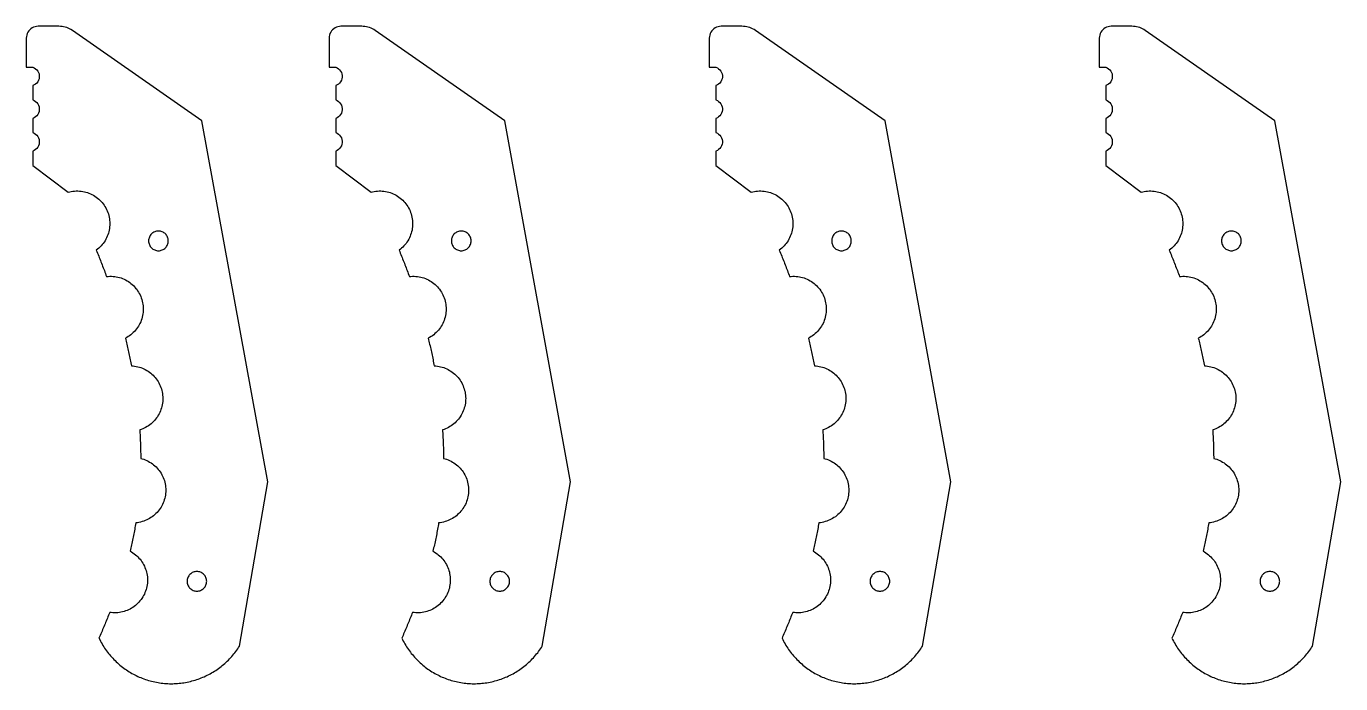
# Model space of a CAD drawing. Extents: x 1901 to 2381, y 474 to 621.
# Drawn here: x 2179.9 to 2380.8, y 498.8 to 599.2 of the extents above; entities that cross this region are included whole.
import ezdxf

# ---------------------------------------------------------------- set-up
doc = ezdxf.new("R2010")
doc.units = 0
doc.layers.get('0').update_dxf_attribs({"linetype": 'CONTINUOUS'})

msp = doc.modelspace()

# ---------------------------------------------------------------- linework, layer by layer
for points in [[(2192.44, 561.02), (2192.69, 561.03), (2192.94, 561.03), (2193.19, 561.01), (2193.44, 560.99), (2193.68, 560.95), (2193.93, 560.9), (2194.17, 560.84), (2194.41, 560.77), (2194.64, 560.68), (2194.87, 560.58), (2195.1, 560.47), (2195.32, 560.35), (2195.53, 560.22), (2195.73, 560.08), (2195.93, 559.93), (2196.12, 559.77), (2196.31, 559.6), (2196.48, 559.42), (2196.64, 559.23), (2196.8, 559.04), (2196.94, 558.83), (2197.08, 558.62), (2197.2, 558.41), (2197.32, 558.19), (2197.42, 557.96), (2197.51, 557.73), (2197.59, 557.49), (2197.65, 557.25), (2197.71, 557), (2197.75, 556.76), (2197.78, 556.51), (2197.8, 556.26), (2197.81, 556.01), (2197.8, 555.76), (2197.78, 555.51), (2197.75, 555.27), (2197.7, 555.02), (2197.65, 554.78), (2197.58, 554.54), (2197.5, 554.3), (2197.41, 554.07), (2197.3, 553.84), (2197.19, 553.62), (2197.06, 553.41), (2196.93, 553.2), (2196.78, 552.99), (2196.62, 552.8), (2196.46, 552.61), (2196.28, 552.44), (2196.1, 552.27), (2195.91, 552.11), (2195.71, 551.96), (2195.5, 551.82), (2195.29, 551.69), (2195.07, 551.57), (2195.12, 551.34), (2195.18, 551.1), (2195.24, 550.87), (2195.29, 550.64), (2195.35, 550.4), (2195.4, 550.17), (2195.45, 549.93), (2195.51, 549.7), (2195.56, 549.47), (2195.61, 549.23), (2195.66, 549), (2195.71, 548.76), (2195.76, 548.53), (2195.81, 548.29), (2195.85, 548.06), (2195.9, 547.82), (2195.95, 547.58), (2195.99, 547.35), (2196.24, 547.33), (2196.48, 547.31), (2196.73, 547.27), (2196.97, 547.21), (2197.21, 547.15), (2197.44, 547.08), (2197.67, 546.99), (2197.9, 546.89), (2198.12, 546.78), (2198.33, 546.66), (2198.54, 546.53), (2198.74, 546.39), (2198.94, 546.24), (2199.13, 546.09), (2199.31, 545.92), (2199.48, 545.74), (2199.64, 545.56), (2199.79, 545.36), (2199.93, 545.16), (2200.07, 544.96), (2200.19, 544.74), (2200.3, 544.52), (2200.4, 544.3), (2200.49, 544.07), (2200.57, 543.84), (2200.64, 543.6), (2200.7, 543.36), (2200.74, 543.12), (2200.77, 542.87), (2200.79, 542.63), (2200.8, 542.38), (2200.79, 542.14), (2200.78, 541.89), (2200.75, 541.65), (2200.71, 541.4), (2200.66, 541.16), (2200.59, 540.93), (2200.51, 540.69), (2200.43, 540.46), (2200.33, 540.24), (2200.22, 540.02), (2200.1, 539.8), (2199.97, 539.59), (2199.83, 539.39), (2199.68, 539.2), (2199.52, 539.01), (2199.35, 538.83), (2199.17, 538.66), (2198.99, 538.5), (2198.79, 538.35), (2198.59, 538.21), (2198.38, 538.07), (2198.17, 537.95), (2197.95, 537.84), (2197.73, 537.74), (2197.5, 537.65), (2197.26, 537.57), (2197.28, 537.33), (2197.29, 537.09), (2197.31, 536.85), (2197.32, 536.61), (2197.33, 536.36), (2197.34, 536.12), (2197.35, 535.88), (2197.36, 535.64), (2197.37, 535.4), (2197.38, 535.16), (2197.39, 534.91), (2197.39, 534.67), (2197.4, 534.43), (2197.4, 534.19), (2197.41, 533.95), (2197.41, 533.71), (2197.41, 533.46), (2197.41, 533.22), (2197.65, 533.16), (2197.89, 533.08), (2198.12, 533), (2198.34, 532.9), (2198.57, 532.79), (2198.78, 532.67), (2198.99, 532.54), (2199.2, 532.39), (2199.39, 532.24), (2199.58, 532.08), (2199.76, 531.91), (2199.93, 531.74), (2200.09, 531.55), (2200.25, 531.35), (2200.39, 531.15), (2200.52, 530.94), (2200.65, 530.73), (2200.76, 530.51), (2200.86, 530.28), (2200.95, 530.05), (2201.03, 529.82), (2201.09, 529.58), (2201.15, 529.34), (2201.19, 529.09), (2201.22, 528.85), (2201.24, 528.6), (2201.24, 528.35), (2201.24, 528.11), (2201.22, 527.86), (2201.19, 527.61), (2201.14, 527.37), (2201.09, 527.13), (2201.02, 526.89), (2200.94, 526.66), (2200.85, 526.42), (2200.75, 526.2), (2200.64, 525.98), (2200.52, 525.76), (2200.38, 525.56), (2200.24, 525.35), (2200.09, 525.16), (2199.92, 524.97), (2199.75, 524.8), (2199.57, 524.63), (2199.38, 524.47), (2199.18, 524.32), (2198.98, 524.18), (2198.77, 524.05), (2198.55, 523.93), (2198.33, 523.82), (2198.1, 523.72), (2197.87, 523.63), (2197.64, 523.56), (2197.4, 523.49), (2197.15, 523.44), (2196.91, 523.4), (2196.66, 523.38), (2196.63, 523.14), (2196.59, 522.89), (2196.54, 522.65), (2196.5, 522.41), (2196.46, 522.17), (2196.41, 521.93), (2196.37, 521.69), (2196.32, 521.45), (2196.27, 521.21), (2196.22, 520.97), (2196.17, 520.73), (2196.12, 520.49), (2196.07, 520.25), (2196.02, 520.01), (2195.96, 519.77), (2195.91, 519.54), (2195.85, 519.3), (2195.79, 519.06), (2196.01, 518.94), (2196.21, 518.81), (2196.42, 518.67), (2196.61, 518.52), (2196.8, 518.36), (2196.98, 518.19), (2197.15, 518.01), (2197.31, 517.82), (2197.46, 517.63), (2197.6, 517.43), (2197.73, 517.22), (2197.86, 517), (2197.97, 516.78), (2198.07, 516.56), (2198.16, 516.33), (2198.23, 516.1), (2198.3, 515.86), (2198.35, 515.62), (2198.4, 515.38), (2198.43, 515.13), (2198.44, 514.89), (2198.45, 514.64), (2198.44, 514.39), (2198.43, 514.15), (2198.4, 513.9), (2198.35, 513.66), (2198.3, 513.42), (2198.23, 513.18), (2198.15, 512.95), (2198.07, 512.72), (2197.97, 512.49), (2197.85, 512.27), (2197.73, 512.06), (2197.6, 511.85), (2197.46, 511.65), (2197.3, 511.46), (2197.14, 511.27), (2196.97, 511.09), (2196.79, 510.92), (2196.61, 510.76), (2196.41, 510.61), (2196.21, 510.47), (2196, 510.34), (2195.79, 510.22), (2195.57, 510.11), (2195.34, 510.01), (2195.11, 509.92), (2194.87, 509.85), (2194.64, 509.78), (2194.4, 509.73), (2194.15, 509.69), (2193.91, 509.66), (2193.66, 509.65), (2193.42, 509.64), (2193.17, 509.65), (2192.92, 509.67), (2192.68, 509.7), (2192.59, 509.48), (2192.5, 509.26), (2192.41, 509.04), (2192.32, 508.82), (2192.23, 508.6), (2192.14, 508.39), (2192.05, 508.17), (2191.96, 507.95), (2191.87, 507.73), (2191.78, 507.51), (2191.69, 507.29), (2191.59, 507.07), (2191.5, 506.86), (2191.41, 506.64), (2191.32, 506.42), (2191.22, 506.2), (2191.13, 505.99), (2191.04, 505.77), (2191.15, 505.55), (2191.26, 505.32), (2191.38, 505.11), (2191.51, 504.89), (2191.63, 504.67), (2191.77, 504.46), (2191.9, 504.25), (2192.04, 504.05), (2192.19, 503.85), (2192.34, 503.65), (2192.49, 503.45), (2192.65, 503.26), (2192.81, 503.07), (2192.98, 502.88), (2193.15, 502.7), (2193.32, 502.52), (2193.49, 502.34), (2193.67, 502.17), (2193.86, 502), (2194.04, 501.83), (2194.23, 501.67), (2194.43, 501.51), (2194.62, 501.36), (2194.82, 501.21), (2195.03, 501.06), (2195.23, 500.92), (2195.44, 500.78), (2195.65, 500.65), (2195.86, 500.52), (2196.08, 500.4), (2196.3, 500.28), (2196.52, 500.16), (2196.74, 500.05), (2196.97, 499.94), (2197.2, 499.84), (2197.43, 499.74), (2197.66, 499.65), (2197.89, 499.56), (2198.13, 499.48), (2198.36, 499.4), (2198.6, 499.33), (2198.84, 499.26), (2199.08, 499.2), (2199.33, 499.14), (2199.57, 499.08), (2199.81, 499.03), (2200.06, 498.99), (2200.31, 498.95), (2200.55, 498.92), (2200.8, 498.89), (2201.05, 498.86), (2201.3, 498.84), (2201.55, 498.83), (2201.8, 498.82), (2202.05, 498.82), (2202.3, 498.82), (2202.54, 498.83), (2202.79, 498.84), (2203.04, 498.85), (2203.29, 498.88), (2203.54, 498.9), (2203.79, 498.93), (2204.03, 498.97), (2204.28, 499.01), (2204.52, 499.06), (2204.77, 499.11), (2205.01, 499.17), (2205.25, 499.23), (2205.49, 499.3), (2205.73, 499.37), (2205.97, 499.44), (2206.21, 499.52), (2206.44, 499.61), (2206.67, 499.7), (2206.9, 499.79), (2207.13, 499.89), (2207.36, 500), (2207.58, 500.11), (2207.81, 500.22), (2208.03, 500.34), (2208.24, 500.46), (2208.46, 500.59), (2208.67, 500.72), (2208.88, 500.85), (2209.09, 500.99), (2209.29, 501.14), (2209.49, 501.29), (2209.69, 501.44), (2209.88, 501.59), (2210.08, 501.75), (2210.26, 501.92), (2210.45, 502.09), (2210.63, 502.26), (2210.81, 502.43), (2210.98, 502.61), (2211.15, 502.79), (2211.32, 502.98), (2211.48, 503.17), (2211.64, 503.36), (2211.8, 503.55), (2211.95, 503.75), (2212.1, 503.95), (2212.24, 504.16), (2212.38, 504.36), (2212.51, 504.57), (2216.83, 529.62), (2206.78, 584.76), (2186.97, 598.55), (2186.76, 598.69), (2186.55, 598.8), (2186.33, 598.91), (2186.1, 599), (2185.87, 599.07), (2185.63, 599.13), (2185.39, 599.17), (2185.15, 599.19), (2184.91, 599.2), (2181.73, 599.2), (2181.49, 599.18), (2181.26, 599.14), (2181.04, 599.06), (2180.83, 598.96), (2180.63, 598.83), (2180.46, 598.67), (2180.3, 598.5), (2180.17, 598.3), (2180.07, 598.09), (2179.99, 597.87), (2179.94, 597.63), (2179.93, 597.4), (2179.93, 592.96), (2180.93, 592.96), (2181.15, 592.86), (2181.36, 592.73), (2181.54, 592.56), (2181.69, 592.37), (2181.8, 592.15), (2181.88, 591.92), (2181.92, 591.67), (2181.92, 591.43), (2181.88, 591.18), (2181.8, 590.95), (2181.69, 590.74), (2181.54, 590.54), (2181.36, 590.37), (2181.15, 590.24), (2180.93, 590.14), (2180.93, 587.96), (2181.15, 587.86), (2181.36, 587.73), (2181.54, 587.56), (2181.69, 587.37), (2181.8, 587.15), (2181.88, 586.92), (2181.92, 586.67), (2181.92, 586.43), (2181.88, 586.18), (2181.8, 585.95), (2181.69, 585.74), (2181.54, 585.54), (2181.36, 585.37), (2181.15, 585.24), (2180.93, 585.14), (2180.93, 582.96), (2181.15, 582.86), (2181.36, 582.73), (2181.54, 582.56), (2181.69, 582.37), (2181.8, 582.15), (2181.88, 581.92), (2181.92, 581.67), (2181.92, 581.43), (2181.88, 581.18), (2181.8, 580.95), (2181.69, 580.74), (2181.54, 580.54), (2181.36, 580.37), (2181.15, 580.24), (2180.93, 580.14), (2180.93, 577.96), (2186.33, 573.87), (2186.57, 573.93), (2186.81, 573.98), (2187.06, 574.02), (2187.31, 574.05), (2187.56, 574.06), (2187.81, 574.06), (2188.06, 574.05), (2188.3, 574.03), (2188.55, 573.99), (2188.8, 573.94), (2189.04, 573.88), (2189.28, 573.81), (2189.51, 573.72), (2189.74, 573.62), (2189.97, 573.52), (2190.18, 573.4), (2190.4, 573.27), (2190.6, 573.13), (2190.8, 572.98), (2190.99, 572.82), (2191.18, 572.65), (2191.35, 572.47), (2191.52, 572.28), (2191.67, 572.09), (2191.82, 571.89), (2191.95, 571.68), (2192.08, 571.46), (2192.19, 571.24), (2192.3, 571.01), (2192.39, 570.78), (2192.47, 570.55), (2192.54, 570.31), (2192.59, 570.06), (2192.64, 569.82), (2192.67, 569.57), (2192.69, 569.32), (2192.69, 569.07), (2192.69, 568.82), (2192.67, 568.57), (2192.64, 568.33), (2192.6, 568.08), (2192.54, 567.84), (2192.47, 567.6), (2192.4, 567.36), (2192.3, 567.13), (2192.2, 566.9), (2192.09, 566.68), (2191.96, 566.46), (2191.83, 566.25), (2191.68, 566.05), (2191.53, 565.86), (2191.36, 565.67), (2191.19, 565.49), (2191.01, 565.32), (2190.82, 565.16), (2190.62, 565.01), (2190.71, 564.79), (2190.8, 564.57), (2190.89, 564.34), (2190.99, 564.12), (2191.08, 563.9), (2191.16, 563.68), (2191.25, 563.45), (2191.34, 563.23), (2191.43, 563.01), (2191.52, 562.79), (2191.6, 562.56), (2191.69, 562.34), (2191.77, 562.11), (2191.86, 561.89), (2191.94, 561.67), (2192.03, 561.44), (2192.11, 561.22), (2192.19, 560.99)], [(2238.72, 561.02), (2238.97, 561.03), (2239.22, 561.03), (2239.47, 561.01), (2239.72, 560.99), (2239.96, 560.95), (2240.21, 560.9), (2240.45, 560.84), (2240.69, 560.77), (2240.92, 560.68), (2241.15, 560.58), (2241.38, 560.47), (2241.6, 560.35), (2241.81, 560.22), (2242.01, 560.08), (2242.21, 559.93), (2242.4, 559.77), (2242.59, 559.6), (2242.76, 559.42), (2242.92, 559.23), (2243.08, 559.04), (2243.22, 558.83), (2243.36, 558.62), (2243.48, 558.41), (2243.6, 558.19), (2243.7, 557.96), (2243.79, 557.73), (2243.87, 557.49), (2243.93, 557.25), (2243.99, 557), (2244.03, 556.76), (2244.06, 556.51), (2244.08, 556.26), (2244.08, 556.01), (2244.08, 555.76), (2244.06, 555.51), (2244.03, 555.27), (2243.98, 555.02), (2243.93, 554.78), (2243.86, 554.54), (2243.78, 554.3), (2243.69, 554.07), (2243.58, 553.84), (2243.47, 553.62), (2243.34, 553.41), (2243.21, 553.2), (2243.06, 552.99), (2242.9, 552.8), (2242.74, 552.61), (2242.56, 552.44), (2242.38, 552.27), (2242.19, 552.11), (2241.99, 551.96), (2241.78, 551.82), (2241.57, 551.69), (2241.35, 551.57), (2241.4, 551.34), (2241.46, 551.1), (2241.52, 550.87), (2241.57, 550.64), (2241.63, 550.4), (2241.68, 550.17), (2241.73, 549.93), (2241.78, 549.7), (2241.84, 549.47), (2241.89, 549.23), (2241.94, 549), (2241.99, 548.76), (2242.04, 548.53), (2242.09, 548.29), (2242.13, 548.06), (2242.18, 547.82), (2242.23, 547.58), (2242.27, 547.35), (2242.52, 547.33), (2242.76, 547.31), (2243.01, 547.27), (2243.25, 547.21), (2243.48, 547.15), (2243.72, 547.08), (2243.95, 546.99), (2244.18, 546.89), (2244.4, 546.78), (2244.61, 546.66), (2244.82, 546.53), (2245.02, 546.39), (2245.22, 546.24), (2245.41, 546.09), (2245.58, 545.92), (2245.76, 545.74), (2245.92, 545.56), (2246.07, 545.36), (2246.21, 545.16), (2246.35, 544.96), (2246.47, 544.74), (2246.58, 544.52), (2246.68, 544.3), (2246.77, 544.07), (2246.85, 543.84), (2246.92, 543.6), (2246.98, 543.36), (2247.02, 543.12), (2247.05, 542.87), (2247.07, 542.63), (2247.08, 542.38), (2247.07, 542.14), (2247.06, 541.89), (2247.03, 541.65), (2246.99, 541.4), (2246.93, 541.16), (2246.87, 540.93), (2246.79, 540.69), (2246.71, 540.46), (2246.61, 540.24), (2246.5, 540.02), (2246.38, 539.8), (2246.25, 539.59), (2246.11, 539.39), (2245.96, 539.2), (2245.8, 539.01), (2245.63, 538.83), (2245.45, 538.66), (2245.26, 538.5), (2245.07, 538.35), (2244.87, 538.21), (2244.66, 538.07), (2244.45, 537.95), (2244.23, 537.84), (2244.01, 537.74), (2243.78, 537.65), (2243.54, 537.57), (2243.56, 537.33), (2243.57, 537.09), (2243.59, 536.85), (2243.6, 536.61), (2243.61, 536.36), (2243.62, 536.12), (2243.63, 535.88), (2243.64, 535.64), (2243.65, 535.4), (2243.66, 535.16), (2243.67, 534.91), (2243.67, 534.67), (2243.68, 534.43), (2243.68, 534.19), (2243.68, 533.95), (2243.69, 533.71), (2243.69, 533.46), (2243.69, 533.22), (2243.93, 533.16), (2244.17, 533.08), (2244.4, 533), (2244.62, 532.9), (2244.85, 532.79), (2245.06, 532.67), (2245.27, 532.54), (2245.48, 532.39), (2245.67, 532.24), (2245.86, 532.08), (2246.04, 531.91), (2246.21, 531.74), (2246.37, 531.55), (2246.53, 531.35), (2246.67, 531.15), (2246.8, 530.94), (2246.93, 530.73), (2247.04, 530.51), (2247.14, 530.28), (2247.23, 530.05), (2247.31, 529.82), (2247.37, 529.58), (2247.43, 529.34), (2247.47, 529.09), (2247.5, 528.85), (2247.52, 528.6), (2247.52, 528.35), (2247.52, 528.11), (2247.5, 527.86), (2247.47, 527.61), (2247.42, 527.37), (2247.37, 527.13), (2247.3, 526.89), (2247.22, 526.66), (2247.13, 526.42), (2247.03, 526.2), (2246.92, 525.98), (2246.8, 525.76), (2246.66, 525.56), (2246.52, 525.35), (2246.36, 525.16), (2246.2, 524.97), (2246.03, 524.8), (2245.85, 524.63), (2245.66, 524.47), (2245.46, 524.32), (2245.26, 524.18), (2245.05, 524.05), (2244.83, 523.93), (2244.61, 523.82), (2244.38, 523.72), (2244.15, 523.63), (2243.92, 523.56), (2243.68, 523.49), (2243.43, 523.44), (2243.19, 523.4), (2242.94, 523.38), (2242.9, 523.14), (2242.86, 522.89), (2242.82, 522.65), (2242.78, 522.41), (2242.74, 522.17), (2242.69, 521.93), (2242.65, 521.69), (2242.6, 521.45), (2242.55, 521.21), (2242.5, 520.97), (2242.45, 520.73), (2242.4, 520.49), (2242.35, 520.25), (2242.29, 520.01), (2242.24, 519.77), (2242.18, 519.54), (2242.13, 519.3), (2242.07, 519.06), (2242.28, 518.94), (2242.49, 518.81), (2242.7, 518.67), (2242.89, 518.52), (2243.08, 518.36), (2243.26, 518.19), (2243.43, 518.01), (2243.59, 517.82), (2243.74, 517.63), (2243.88, 517.43), (2244.01, 517.22), (2244.14, 517), (2244.25, 516.78), (2244.35, 516.56), (2244.44, 516.33), (2244.51, 516.1), (2244.58, 515.86), (2244.63, 515.62), (2244.68, 515.38), (2244.71, 515.13), (2244.72, 514.89), (2244.73, 514.64), (2244.72, 514.39), (2244.71, 514.15), (2244.67, 513.9), (2244.63, 513.66), (2244.58, 513.42), (2244.51, 513.18), (2244.43, 512.95), (2244.34, 512.72), (2244.24, 512.49), (2244.13, 512.27), (2244.01, 512.06), (2243.88, 511.85), (2243.74, 511.65), (2243.58, 511.46), (2243.42, 511.27), (2243.25, 511.09), (2243.07, 510.92), (2242.89, 510.76), (2242.69, 510.61), (2242.49, 510.47), (2242.28, 510.34), (2242.07, 510.22), (2241.84, 510.11), (2241.62, 510.01), (2241.39, 509.92), (2241.15, 509.85), (2240.92, 509.78), (2240.68, 509.73), (2240.43, 509.69), (2240.19, 509.66), (2239.94, 509.65), (2239.7, 509.64), (2239.45, 509.65), (2239.2, 509.67), (2238.96, 509.7), (2238.87, 509.48), (2238.78, 509.26), (2238.69, 509.04), (2238.6, 508.82), (2238.51, 508.6), (2238.42, 508.39), (2238.33, 508.17), (2238.24, 507.95), (2238.15, 507.73), (2238.06, 507.51), (2237.97, 507.29), (2237.87, 507.07), (2237.78, 506.86), (2237.69, 506.64), (2237.6, 506.42), (2237.5, 506.2), (2237.41, 505.99), (2237.31, 505.77), (2237.43, 505.55), (2237.54, 505.32), (2237.66, 505.11), (2237.78, 504.89), (2237.91, 504.67), (2238.05, 504.46), (2238.18, 504.25), (2238.32, 504.05), (2238.47, 503.85), (2238.62, 503.65), (2238.77, 503.45), (2238.93, 503.26), (2239.09, 503.07), (2239.26, 502.88), (2239.43, 502.7), (2239.6, 502.52), (2239.77, 502.34), (2239.95, 502.17), (2240.14, 502), (2240.32, 501.83), (2240.51, 501.67), (2240.71, 501.51), (2240.9, 501.36), (2241.1, 501.21), (2241.31, 501.06), (2241.51, 500.92), (2241.72, 500.78), (2241.93, 500.65), (2242.14, 500.52), (2242.36, 500.4), (2242.58, 500.28), (2242.8, 500.16), (2243.02, 500.05), (2243.25, 499.94), (2243.48, 499.84), (2243.71, 499.74), (2243.94, 499.65), (2244.17, 499.56), (2244.41, 499.48), (2244.64, 499.4), (2244.88, 499.33), (2245.12, 499.26), (2245.36, 499.2), (2245.6, 499.14), (2245.85, 499.08), (2246.09, 499.03), (2246.34, 498.99), (2246.58, 498.95), (2246.83, 498.92), (2247.08, 498.89), (2247.33, 498.86), (2247.58, 498.84), (2247.83, 498.83), (2248.08, 498.82), (2248.32, 498.82), (2248.57, 498.82), (2248.82, 498.83), (2249.07, 498.84), (2249.32, 498.85), (2249.57, 498.88), (2249.82, 498.9), (2250.07, 498.93), (2250.31, 498.97), (2250.56, 499.01), (2250.8, 499.06), (2251.05, 499.11), (2251.29, 499.17), (2251.53, 499.23), (2251.77, 499.3), (2252.01, 499.37), (2252.25, 499.44), (2252.49, 499.52), (2252.72, 499.61), (2252.95, 499.7), (2253.18, 499.79), (2253.41, 499.89), (2253.64, 500), (2253.86, 500.11), (2254.09, 500.22), (2254.31, 500.34), (2254.52, 500.46), (2254.74, 500.59), (2254.95, 500.72), (2255.16, 500.85), (2255.37, 500.99), (2255.57, 501.14), (2255.77, 501.29), (2255.97, 501.44), (2256.16, 501.59), (2256.35, 501.75), (2256.54, 501.92), (2256.73, 502.09), (2256.91, 502.26), (2257.09, 502.43), (2257.26, 502.61), (2257.43, 502.79), (2257.6, 502.98), (2257.76, 503.17), (2257.92, 503.36), (2258.08, 503.55), (2258.23, 503.75), (2258.38, 503.95), (2258.52, 504.16), (2258.66, 504.36), (2258.79, 504.57), (2263.11, 529.62), (2253.06, 584.76), (2233.25, 598.55), (2233.04, 598.69), (2232.83, 598.8), (2232.61, 598.91), (2232.38, 599), (2232.15, 599.07), (2231.91, 599.13), (2231.67, 599.17), (2231.43, 599.19), (2231.19, 599.2), (2228.01, 599.2), (2227.77, 599.18), (2227.54, 599.14), (2227.32, 599.06), (2227.11, 598.96), (2226.91, 598.83), (2226.74, 598.67), (2226.58, 598.5), (2226.45, 598.3), (2226.34, 598.09), (2226.27, 597.87), (2226.22, 597.63), (2226.21, 597.4), (2226.21, 592.96), (2227.21, 592.96), (2227.43, 592.86), (2227.64, 592.73), (2227.82, 592.56), (2227.97, 592.37), (2228.08, 592.15), (2228.16, 591.92), (2228.2, 591.67), (2228.2, 591.43), (2228.16, 591.18), (2228.08, 590.95), (2227.97, 590.74), (2227.82, 590.54), (2227.64, 590.37), (2227.43, 590.24), (2227.21, 590.14), (2227.21, 587.96), (2227.43, 587.86), (2227.64, 587.73), (2227.82, 587.56), (2227.97, 587.37), (2228.08, 587.15), (2228.16, 586.92), (2228.2, 586.67), (2228.2, 586.43), (2228.16, 586.18), (2228.08, 585.95), (2227.97, 585.74), (2227.82, 585.54), (2227.64, 585.37), (2227.43, 585.24), (2227.21, 585.14), (2227.21, 582.96), (2227.43, 582.86), (2227.64, 582.73), (2227.82, 582.56), (2227.97, 582.37), (2228.08, 582.15), (2228.16, 581.92), (2228.2, 581.67), (2228.2, 581.43), (2228.16, 581.18), (2228.08, 580.95), (2227.97, 580.74), (2227.82, 580.54), (2227.64, 580.37), (2227.43, 580.24), (2227.21, 580.14), (2227.21, 577.96), (2232.61, 573.87), (2232.85, 573.93), (2233.09, 573.98), (2233.34, 574.02), (2233.59, 574.05), (2233.84, 574.06), (2234.09, 574.06), (2234.34, 574.05), (2234.58, 574.03), (2234.83, 573.99), (2235.07, 573.94), (2235.32, 573.88), (2235.56, 573.81), (2235.79, 573.72), (2236.02, 573.62), (2236.24, 573.52), (2236.46, 573.4), (2236.68, 573.27), (2236.88, 573.13), (2237.08, 572.98), (2237.27, 572.82), (2237.46, 572.65), (2237.63, 572.47), (2237.8, 572.28), (2237.95, 572.09), (2238.1, 571.89), (2238.23, 571.68), (2238.36, 571.46), (2238.47, 571.24), (2238.58, 571.01), (2238.67, 570.78), (2238.75, 570.55), (2238.82, 570.31), (2238.87, 570.06), (2238.92, 569.82), (2238.95, 569.57), (2238.97, 569.32), (2238.97, 569.07), (2238.97, 568.82), (2238.95, 568.57), (2238.92, 568.33), (2238.88, 568.08), (2238.82, 567.84), (2238.75, 567.6), (2238.67, 567.36), (2238.58, 567.13), (2238.48, 566.9), (2238.37, 566.68), (2238.24, 566.46), (2238.11, 566.25), (2237.96, 566.05), (2237.81, 565.86), (2237.64, 565.67), (2237.47, 565.49), (2237.29, 565.32), (2237.1, 565.16), (2236.9, 565.01), (2236.99, 564.79), (2237.08, 564.57), (2237.17, 564.34), (2237.26, 564.12), (2237.35, 563.9), (2237.44, 563.68), (2237.53, 563.45), (2237.62, 563.23), (2237.71, 563.01), (2237.8, 562.79), (2237.88, 562.56), (2237.97, 562.34), (2238.05, 562.11), (2238.14, 561.89), (2238.22, 561.67), (2238.31, 561.44), (2238.39, 561.22), (2238.47, 560.99)], [(2296.83, 561.02), (2297.07, 561.03), (2297.32, 561.03), (2297.57, 561.01), (2297.82, 560.99), (2298.07, 560.95), (2298.31, 560.9), (2298.55, 560.84), (2298.79, 560.77), (2299.03, 560.68), (2299.26, 560.58), (2299.48, 560.47), (2299.7, 560.35), (2299.91, 560.22), (2300.12, 560.08), (2300.32, 559.93), (2300.51, 559.77), (2300.69, 559.6), (2300.86, 559.42), (2301.03, 559.23), (2301.18, 559.04), (2301.33, 558.83), (2301.46, 558.62), (2301.59, 558.41), (2301.7, 558.19), (2301.8, 557.96), (2301.89, 557.73), (2301.97, 557.49), (2302.04, 557.25), (2302.09, 557), (2302.14, 556.76), (2302.17, 556.51), (2302.18, 556.26), (2302.19, 556.01), (2302.18, 555.76), (2302.16, 555.51), (2302.13, 555.27), (2302.09, 555.02), (2302.03, 554.78), (2301.96, 554.54), (2301.88, 554.3), (2301.79, 554.07), (2301.69, 553.84), (2301.57, 553.62), (2301.45, 553.41), (2301.31, 553.2), (2301.16, 552.99), (2301.01, 552.8), (2300.84, 552.61), (2300.67, 552.44), (2300.48, 552.27), (2300.29, 552.11), (2300.09, 551.96), (2299.88, 551.82), (2299.67, 551.69), (2299.45, 551.57), (2299.51, 551.34), (2299.56, 551.1), (2299.62, 550.87), (2299.68, 550.64), (2299.73, 550.4), (2299.78, 550.17), (2299.84, 549.93), (2299.89, 549.7), (2299.94, 549.47), (2299.99, 549.23), (2300.04, 549), (2300.09, 548.76), (2300.14, 548.53), (2300.19, 548.29), (2300.24, 548.06), (2300.29, 547.82), (2300.33, 547.58), (2300.38, 547.35), (2300.62, 547.33), (2300.87, 547.31), (2301.11, 547.27), (2301.35, 547.21), (2301.59, 547.15), (2301.82, 547.08), (2302.05, 546.99), (2302.28, 546.89), (2302.5, 546.78), (2302.72, 546.66), (2302.92, 546.53), (2303.13, 546.39), (2303.32, 546.24), (2303.51, 546.09), (2303.69, 545.92), (2303.86, 545.74), (2304.02, 545.56), (2304.18, 545.36), (2304.32, 545.16), (2304.45, 544.96), (2304.57, 544.74), (2304.69, 544.52), (2304.79, 544.3), (2304.88, 544.07), (2304.96, 543.84), (2305.02, 543.6), (2305.08, 543.36), (2305.12, 543.12), (2305.15, 542.87), (2305.17, 542.63), (2305.18, 542.38), (2305.18, 542.14), (2305.16, 541.89), (2305.13, 541.65), (2305.09, 541.4), (2305.04, 541.16), (2304.97, 540.93), (2304.9, 540.69), (2304.81, 540.46), (2304.71, 540.24), (2304.6, 540.02), (2304.48, 539.8), (2304.35, 539.59), (2304.21, 539.39), (2304.06, 539.2), (2303.9, 539.01), (2303.73, 538.83), (2303.55, 538.66), (2303.37, 538.5), (2303.18, 538.35), (2302.97, 538.21), (2302.77, 538.07), (2302.55, 537.95), (2302.33, 537.84), (2302.11, 537.74), (2301.88, 537.65), (2301.65, 537.57), (2301.66, 537.33), (2301.68, 537.09), (2301.69, 536.85), (2301.7, 536.61), (2301.72, 536.36), (2301.73, 536.12), (2301.74, 535.88), (2301.75, 535.64), (2301.75, 535.4), (2301.76, 535.16), (2301.77, 534.91), (2301.78, 534.67), (2301.78, 534.43), (2301.79, 534.19), (2301.79, 533.95), (2301.79, 533.71), (2301.79, 533.46), (2301.79, 533.22), (2302.03, 533.16), (2302.27, 533.08), (2302.5, 533), (2302.73, 532.9), (2302.95, 532.79), (2303.17, 532.67), (2303.38, 532.54), (2303.58, 532.39), (2303.78, 532.24), (2303.96, 532.08), (2304.14, 531.91), (2304.32, 531.74), (2304.48, 531.55), (2304.63, 531.35), (2304.77, 531.15), (2304.91, 530.94), (2305.03, 530.73), (2305.14, 530.51), (2305.24, 530.28), (2305.33, 530.05), (2305.41, 529.82), (2305.48, 529.58), (2305.53, 529.34), (2305.57, 529.09), (2305.6, 528.85), (2305.62, 528.6), (2305.63, 528.35), (2305.62, 528.11), (2305.6, 527.86), (2305.57, 527.61), (2305.53, 527.37), (2305.47, 527.13), (2305.41, 526.89), (2305.33, 526.66), (2305.24, 526.42), (2305.14, 526.2), (2305.02, 525.98), (2304.9, 525.76), (2304.77, 525.56), (2304.62, 525.35), (2304.47, 525.16), (2304.31, 524.97), (2304.13, 524.8), (2303.95, 524.63), (2303.76, 524.47), (2303.57, 524.32), (2303.36, 524.18), (2303.15, 524.05), (2302.94, 523.93), (2302.72, 523.82), (2302.49, 523.72), (2302.26, 523.63), (2302.02, 523.56), (2301.78, 523.49), (2301.54, 523.44), (2301.29, 523.4), (2301.05, 523.38), (2301.01, 523.14), (2300.97, 522.89), (2300.93, 522.65), (2300.88, 522.41), (2300.84, 522.17), (2300.8, 521.93), (2300.75, 521.69), (2300.7, 521.45), (2300.66, 521.21), (2300.61, 520.97), (2300.56, 520.73), (2300.51, 520.49), (2300.45, 520.25), (2300.4, 520.01), (2300.34, 519.77), (2300.29, 519.54), (2300.23, 519.3), (2300.17, 519.06), (2300.39, 518.94), (2300.6, 518.81), (2300.8, 518.67), (2300.99, 518.52), (2301.18, 518.36), (2301.36, 518.19), (2301.53, 518.01), (2301.69, 517.82), (2301.84, 517.63), (2301.99, 517.43), (2302.12, 517.22), (2302.24, 517), (2302.35, 516.78), (2302.45, 516.56), (2302.54, 516.33), (2302.62, 516.1), (2302.68, 515.86), (2302.74, 515.62), (2302.78, 515.38), (2302.81, 515.13), (2302.83, 514.89), (2302.83, 514.64), (2302.83, 514.39), (2302.81, 514.15), (2302.78, 513.9), (2302.74, 513.66), (2302.68, 513.42), (2302.62, 513.18), (2302.54, 512.95), (2302.45, 512.72), (2302.35, 512.49), (2302.24, 512.27), (2302.12, 512.06), (2301.98, 511.85), (2301.84, 511.65), (2301.69, 511.46), (2301.53, 511.27), (2301.36, 511.09), (2301.18, 510.92), (2300.99, 510.76), (2300.8, 510.61), (2300.59, 510.47), (2300.38, 510.34), (2300.17, 510.22), (2299.95, 510.11), (2299.72, 510.01), (2299.49, 509.92), (2299.26, 509.85), (2299.02, 509.78), (2298.78, 509.73), (2298.54, 509.69), (2298.29, 509.66), (2298.05, 509.65), (2297.8, 509.64), (2297.55, 509.65), (2297.31, 509.67), (2297.06, 509.7), (2296.97, 509.48), (2296.88, 509.26), (2296.79, 509.04), (2296.71, 508.82), (2296.62, 508.6), (2296.53, 508.39), (2296.44, 508.17), (2296.34, 507.95), (2296.25, 507.73), (2296.16, 507.51), (2296.07, 507.29), (2295.98, 507.07), (2295.89, 506.86), (2295.79, 506.64), (2295.7, 506.42), (2295.61, 506.2), (2295.51, 505.99), (2295.42, 505.77), (2295.53, 505.55), (2295.65, 505.32), (2295.76, 505.11), (2295.89, 504.89), (2296.02, 504.67), (2296.15, 504.46), (2296.29, 504.25), (2296.43, 504.05), (2296.57, 503.85), (2296.72, 503.65), (2296.88, 503.45), (2297.03, 503.26), (2297.2, 503.07), (2297.36, 502.88), (2297.53, 502.7), (2297.7, 502.52), (2297.88, 502.34), (2298.06, 502.17), (2298.24, 502), (2298.43, 501.83), (2298.62, 501.67), (2298.81, 501.51), (2299.01, 501.36), (2299.21, 501.21), (2299.41, 501.06), (2299.61, 500.92), (2299.82, 500.78), (2300.03, 500.65), (2300.25, 500.52), (2300.46, 500.4), (2300.68, 500.28), (2300.9, 500.16), (2301.13, 500.05), (2301.35, 499.94), (2301.58, 499.84), (2301.81, 499.74), (2302.04, 499.65), (2302.28, 499.56), (2302.51, 499.48), (2302.75, 499.4), (2302.99, 499.33), (2303.23, 499.26), (2303.47, 499.2), (2303.71, 499.14), (2303.95, 499.08), (2304.2, 499.03), (2304.44, 498.99), (2304.69, 498.95), (2304.94, 498.92), (2305.18, 498.89), (2305.43, 498.86), (2305.68, 498.84), (2305.93, 498.83), (2306.18, 498.82), (2306.43, 498.82), (2306.68, 498.82), (2306.93, 498.83), (2307.18, 498.84), (2307.43, 498.85), (2307.67, 498.88), (2307.92, 498.9), (2308.17, 498.93), (2308.42, 498.97), (2308.66, 499.01), (2308.91, 499.06), (2309.15, 499.11), (2309.4, 499.17), (2309.64, 499.23), (2309.88, 499.3), (2310.12, 499.37), (2310.35, 499.44), (2310.59, 499.52), (2310.82, 499.61), (2311.06, 499.7), (2311.29, 499.79), (2311.52, 499.89), (2311.74, 500), (2311.97, 500.11), (2312.19, 500.22), (2312.41, 500.34), (2312.63, 500.46), (2312.84, 500.59), (2313.05, 500.72), (2313.26, 500.85), (2313.47, 500.99), (2313.67, 501.14), (2313.88, 501.29), (2314.07, 501.44), (2314.27, 501.59), (2314.46, 501.75), (2314.65, 501.92), (2314.83, 502.09), (2315.01, 502.26), (2315.19, 502.43), (2315.37, 502.61), (2315.54, 502.79), (2315.7, 502.98), (2315.87, 503.17), (2316.03, 503.36), (2316.18, 503.55), (2316.33, 503.75), (2316.48, 503.95), (2316.62, 504.16), (2316.76, 504.36), (2316.9, 504.57), (2321.21, 529.62), (2311.16, 584.76), (2291.35, 598.55), (2291.15, 598.69), (2290.93, 598.8), (2290.71, 598.91), (2290.49, 599), (2290.25, 599.07), (2290.02, 599.13), (2289.78, 599.17), (2289.54, 599.19), (2289.29, 599.2), (2286.11, 599.2), (2285.88, 599.18), (2285.65, 599.14), (2285.42, 599.06), (2285.21, 598.96), (2285.02, 598.83), (2284.84, 598.67), (2284.68, 598.5), (2284.55, 598.3), (2284.45, 598.09), (2284.37, 597.87), (2284.33, 597.63), (2284.31, 597.4), (2284.31, 592.96), (2285.31, 592.96), (2285.54, 592.86), (2285.74, 592.73), (2285.92, 592.56), (2286.07, 592.37), (2286.19, 592.15), (2286.27, 591.92), (2286.31, 591.67), (2286.31, 591.43), (2286.27, 591.18), (2286.19, 590.95), (2286.07, 590.74), (2285.92, 590.54), (2285.74, 590.37), (2285.54, 590.24), (2285.31, 590.14), (2285.31, 587.96), (2285.54, 587.86), (2285.74, 587.73), (2285.92, 587.56), (2286.07, 587.37), (2286.19, 587.15), (2286.27, 586.92), (2286.31, 586.67), (2286.31, 586.43), (2286.27, 586.18), (2286.19, 585.95), (2286.07, 585.74), (2285.92, 585.54), (2285.74, 585.37), (2285.54, 585.24), (2285.31, 585.14), (2285.31, 582.96), (2285.54, 582.86), (2285.74, 582.73), (2285.92, 582.56), (2286.07, 582.37), (2286.19, 582.15), (2286.27, 581.92), (2286.31, 581.67), (2286.31, 581.43), (2286.27, 581.18), (2286.19, 580.95), (2286.07, 580.74), (2285.92, 580.54), (2285.74, 580.37), (2285.54, 580.24), (2285.31, 580.14), (2285.31, 577.96), (2290.71, 573.87), (2290.95, 573.93), (2291.2, 573.98), (2291.44, 574.02), (2291.69, 574.05), (2291.94, 574.06), (2292.19, 574.06), (2292.44, 574.05), (2292.69, 574.03), (2292.93, 573.99), (2293.18, 573.94), (2293.42, 573.88), (2293.66, 573.81), (2293.89, 573.72), (2294.12, 573.62), (2294.35, 573.52), (2294.57, 573.4), (2294.78, 573.27), (2294.99, 573.13), (2295.19, 572.98), (2295.38, 572.82), (2295.56, 572.65), (2295.74, 572.47), (2295.9, 572.28), (2296.06, 572.09), (2296.2, 571.89), (2296.34, 571.68), (2296.46, 571.46), (2296.58, 571.24), (2296.68, 571.01), (2296.77, 570.78), (2296.85, 570.55), (2296.92, 570.31), (2296.98, 570.06), (2297.02, 569.82), (2297.05, 569.57), (2297.07, 569.32), (2297.08, 569.07), (2297.07, 568.82), (2297.05, 568.57), (2297.02, 568.33), (2296.98, 568.08), (2296.93, 567.84), (2296.86, 567.6), (2296.78, 567.36), (2296.69, 567.13), (2296.59, 566.9), (2296.47, 566.68), (2296.35, 566.46), (2296.21, 566.25), (2296.07, 566.05), (2295.91, 565.86), (2295.75, 565.67), (2295.57, 565.49), (2295.39, 565.32), (2295.2, 565.16), (2295, 565.01), (2295.1, 564.79), (2295.19, 564.57), (2295.28, 564.34), (2295.37, 564.12), (2295.46, 563.9), (2295.55, 563.68), (2295.64, 563.45), (2295.73, 563.23), (2295.81, 563.01), (2295.9, 562.79), (2295.99, 562.56), (2296.07, 562.34), (2296.16, 562.11), (2296.24, 561.89), (2296.33, 561.67), (2296.41, 561.44), (2296.49, 561.22), (2296.58, 560.99)], [(2356.42, 561.02), (2356.67, 561.03), (2356.92, 561.03), (2357.17, 561.01), (2357.41, 560.99), (2357.66, 560.95), (2357.9, 560.9), (2358.15, 560.84), (2358.38, 560.77), (2358.62, 560.68), (2358.85, 560.58), (2359.07, 560.47), (2359.29, 560.35), (2359.5, 560.22), (2359.71, 560.08), (2359.91, 559.93), (2360.1, 559.77), (2360.28, 559.6), (2360.46, 559.42), (2360.62, 559.23), (2360.78, 559.04), (2360.92, 558.83), (2361.06, 558.62), (2361.18, 558.41), (2361.29, 558.19), (2361.39, 557.96), (2361.48, 557.73), (2361.56, 557.49), (2361.63, 557.25), (2361.69, 557), (2361.73, 556.76), (2361.76, 556.51), (2361.78, 556.26), (2361.78, 556.01), (2361.77, 555.76), (2361.75, 555.51), (2361.72, 555.27), (2361.68, 555.02), (2361.62, 554.78), (2361.55, 554.54), (2361.47, 554.3), (2361.38, 554.07), (2361.28, 553.84), (2361.16, 553.62), (2361.04, 553.41), (2360.9, 553.2), (2360.76, 552.99), (2360.6, 552.8), (2360.43, 552.61), (2360.26, 552.44), (2360.07, 552.27), (2359.88, 552.11), (2359.68, 551.96), (2359.48, 551.82), (2359.26, 551.69), (2359.04, 551.57), (2359.1, 551.34), (2359.16, 551.1), (2359.21, 550.87), (2359.27, 550.64), (2359.32, 550.4), (2359.38, 550.17), (2359.43, 549.93), (2359.48, 549.7), (2359.53, 549.47), (2359.58, 549.23), (2359.63, 549), (2359.68, 548.76), (2359.73, 548.53), (2359.78, 548.29), (2359.83, 548.06), (2359.88, 547.82), (2359.92, 547.58), (2359.97, 547.35), (2360.22, 547.33), (2360.46, 547.31), (2360.7, 547.27), (2360.94, 547.21), (2361.18, 547.15), (2361.42, 547.08), (2361.65, 546.99), (2361.87, 546.89), (2362.09, 546.78), (2362.31, 546.66), (2362.52, 546.53), (2362.72, 546.39), (2362.91, 546.24), (2363.1, 546.09), (2363.28, 545.92), (2363.45, 545.74), (2363.61, 545.56), (2363.77, 545.36), (2363.91, 545.16), (2364.04, 544.96), (2364.17, 544.74), (2364.28, 544.52), (2364.38, 544.3), (2364.47, 544.07), (2364.55, 543.84), (2364.62, 543.6), (2364.67, 543.36), (2364.72, 543.12), (2364.75, 542.87), (2364.77, 542.63), (2364.77, 542.38), (2364.77, 542.14), (2364.75, 541.89), (2364.72, 541.65), (2364.68, 541.4), (2364.63, 541.16), (2364.57, 540.93), (2364.49, 540.69), (2364.4, 540.46), (2364.3, 540.24), (2364.2, 540.02), (2364.08, 539.8), (2363.94, 539.59), (2363.8, 539.39), (2363.65, 539.2), (2363.49, 539.01), (2363.32, 538.83), (2363.15, 538.66), (2362.96, 538.5), (2362.77, 538.35), (2362.57, 538.21), (2362.36, 538.07), (2362.15, 537.95), (2361.93, 537.84), (2361.7, 537.74), (2361.47, 537.65), (2361.24, 537.57), (2361.25, 537.33), (2361.27, 537.09), (2361.28, 536.85), (2361.3, 536.61), (2361.31, 536.36), (2361.32, 536.12), (2361.33, 535.88), (2361.34, 535.64), (2361.35, 535.4), (2361.35, 535.16), (2361.36, 534.91), (2361.37, 534.67), (2361.37, 534.43), (2361.38, 534.19), (2361.38, 533.95), (2361.38, 533.71), (2361.39, 533.46), (2361.39, 533.22), (2361.63, 533.16), (2361.86, 533.08), (2362.09, 533), (2362.32, 532.9), (2362.54, 532.79), (2362.76, 532.67), (2362.97, 532.54), (2363.17, 532.39), (2363.37, 532.24), (2363.56, 532.08), (2363.74, 531.91), (2363.91, 531.74), (2364.07, 531.55), (2364.22, 531.35), (2364.37, 531.15), (2364.5, 530.94), (2364.62, 530.73), (2364.73, 530.51), (2364.83, 530.28), (2364.92, 530.05), (2365, 529.82), (2365.07, 529.58), (2365.12, 529.34), (2365.16, 529.09), (2365.2, 528.85), (2365.21, 528.6), (2365.22, 528.35), (2365.21, 528.11), (2365.19, 527.86), (2365.16, 527.61), (2365.12, 527.37), (2365.06, 527.13), (2365, 526.89), (2364.92, 526.66), (2364.83, 526.42), (2364.73, 526.2), (2364.62, 525.98), (2364.49, 525.76), (2364.36, 525.56), (2364.21, 525.35), (2364.06, 525.16), (2363.9, 524.97), (2363.73, 524.8), (2363.55, 524.63), (2363.36, 524.47), (2363.16, 524.32), (2362.96, 524.18), (2362.75, 524.05), (2362.53, 523.93), (2362.31, 523.82), (2362.08, 523.72), (2361.85, 523.63), (2361.61, 523.56), (2361.37, 523.49), (2361.13, 523.44), (2360.89, 523.4), (2360.64, 523.38), (2360.6, 523.14), (2360.56, 522.89), (2360.52, 522.65), (2360.48, 522.41), (2360.43, 522.17), (2360.39, 521.93), (2360.34, 521.69), (2360.3, 521.45), (2360.25, 521.21), (2360.2, 520.97), (2360.15, 520.73), (2360.1, 520.49), (2360.04, 520.25), (2359.99, 520.01), (2359.94, 519.77), (2359.88, 519.54), (2359.82, 519.3), (2359.77, 519.06), (2359.98, 518.94), (2360.19, 518.81), (2360.39, 518.67), (2360.59, 518.52), (2360.77, 518.36), (2360.95, 518.19), (2361.12, 518.01), (2361.28, 517.82), (2361.44, 517.63), (2361.58, 517.43), (2361.71, 517.22), (2361.83, 517), (2361.94, 516.78), (2362.04, 516.56), (2362.13, 516.33), (2362.21, 516.1), (2362.28, 515.86), (2362.33, 515.62), (2362.37, 515.38), (2362.4, 515.13), (2362.42, 514.89), (2362.43, 514.64), (2362.42, 514.39), (2362.4, 514.15), (2362.37, 513.9), (2362.33, 513.66), (2362.27, 513.42), (2362.21, 513.18), (2362.13, 512.95), (2362.04, 512.72), (2361.94, 512.49), (2361.83, 512.27), (2361.71, 512.06), (2361.58, 511.85), (2361.43, 511.65), (2361.28, 511.46), (2361.12, 511.27), (2360.95, 511.09), (2360.77, 510.92), (2360.58, 510.76), (2360.39, 510.61), (2360.19, 510.47), (2359.98, 510.34), (2359.76, 510.22), (2359.54, 510.11), (2359.32, 510.01), (2359.08, 509.92), (2358.85, 509.85), (2358.61, 509.78), (2358.37, 509.73), (2358.13, 509.69), (2357.88, 509.66), (2357.64, 509.65), (2357.39, 509.64), (2357.15, 509.65), (2356.9, 509.67), (2356.66, 509.7), (2356.57, 509.48), (2356.48, 509.26), (2356.39, 509.04), (2356.3, 508.82), (2356.21, 508.6), (2356.12, 508.39), (2356.03, 508.17), (2355.94, 507.95), (2355.85, 507.73), (2355.75, 507.51), (2355.66, 507.29), (2355.57, 507.07), (2355.48, 506.86), (2355.38, 506.64), (2355.29, 506.42), (2355.2, 506.2), (2355.1, 505.99), (2355.01, 505.77), (2355.12, 505.55), (2355.24, 505.32), (2355.36, 505.11), (2355.48, 504.89), (2355.61, 504.67), (2355.74, 504.46), (2355.88, 504.25), (2356.02, 504.05), (2356.17, 503.85), (2356.32, 503.65), (2356.47, 503.45), (2356.63, 503.26), (2356.79, 503.07), (2356.95, 502.88), (2357.12, 502.7), (2357.29, 502.52), (2357.47, 502.34), (2357.65, 502.17), (2357.83, 502), (2358.02, 501.83), (2358.21, 501.67), (2358.4, 501.51), (2358.6, 501.36), (2358.8, 501.21), (2359, 501.06), (2359.21, 500.92), (2359.42, 500.78), (2359.63, 500.65), (2359.84, 500.52), (2360.06, 500.4), (2360.27, 500.28), (2360.5, 500.16), (2360.72, 500.05), (2360.94, 499.94), (2361.17, 499.84), (2361.4, 499.74), (2361.63, 499.65), (2361.87, 499.56), (2362.1, 499.48), (2362.34, 499.4), (2362.58, 499.33), (2362.82, 499.26), (2363.06, 499.2), (2363.3, 499.14), (2363.54, 499.08), (2363.79, 499.03), (2364.04, 498.99), (2364.28, 498.95), (2364.53, 498.92), (2364.78, 498.89), (2365.02, 498.86), (2365.27, 498.84), (2365.52, 498.83), (2365.77, 498.82), (2366.02, 498.82), (2366.27, 498.82), (2366.52, 498.83), (2366.77, 498.84), (2367.02, 498.85), (2367.27, 498.88), (2367.52, 498.9), (2367.76, 498.93), (2368.01, 498.97), (2368.26, 499.01), (2368.5, 499.06), (2368.74, 499.11), (2368.99, 499.17), (2369.23, 499.23), (2369.47, 499.3), (2369.71, 499.37), (2369.95, 499.44), (2370.18, 499.52), (2370.42, 499.61), (2370.65, 499.7), (2370.88, 499.79), (2371.11, 499.89), (2371.34, 500), (2371.56, 500.11), (2371.78, 500.22), (2372, 500.34), (2372.22, 500.46), (2372.43, 500.59), (2372.65, 500.72), (2372.86, 500.85), (2373.06, 500.99), (2373.27, 501.14), (2373.47, 501.29), (2373.67, 501.44), (2373.86, 501.59), (2374.05, 501.75), (2374.24, 501.92), (2374.42, 502.09), (2374.61, 502.26), (2374.78, 502.43), (2374.96, 502.61), (2375.13, 502.79), (2375.3, 502.98), (2375.46, 503.17), (2375.62, 503.36), (2375.77, 503.55), (2375.92, 503.75), (2376.07, 503.95), (2376.22, 504.16), (2376.35, 504.36), (2376.49, 504.57), (2380.8, 529.62), (2370.75, 584.76), (2350.94, 598.55), (2350.74, 598.69), (2350.53, 598.8), (2350.3, 598.91), (2350.08, 599), (2349.85, 599.07), (2349.61, 599.13), (2349.37, 599.17), (2349.13, 599.19), (2348.88, 599.2), (2345.7, 599.2), (2345.47, 599.18), (2345.24, 599.14), (2345.02, 599.06), (2344.8, 598.96), (2344.61, 598.83), (2344.43, 598.67), (2344.28, 598.5), (2344.15, 598.3), (2344.04, 598.09), (2343.97, 597.87), (2343.92, 597.63), (2343.9, 597.4), (2343.9, 592.96), (2344.9, 592.96), (2345.13, 592.86), (2345.33, 592.73), (2345.51, 592.56), (2345.66, 592.37), (2345.78, 592.15), (2345.86, 591.92), (2345.9, 591.67), (2345.9, 591.43), (2345.86, 591.18), (2345.78, 590.95), (2345.66, 590.74), (2345.51, 590.54), (2345.33, 590.37), (2345.13, 590.24), (2344.9, 590.14), (2344.9, 587.96), (2345.13, 587.86), (2345.33, 587.73), (2345.51, 587.56), (2345.66, 587.37), (2345.78, 587.15), (2345.86, 586.92), (2345.9, 586.67), (2345.9, 586.43), (2345.86, 586.18), (2345.78, 585.95), (2345.66, 585.74), (2345.51, 585.54), (2345.33, 585.37), (2345.13, 585.24), (2344.9, 585.14), (2344.9, 582.96), (2345.13, 582.86), (2345.33, 582.73), (2345.51, 582.56), (2345.66, 582.37), (2345.78, 582.15), (2345.86, 581.92), (2345.9, 581.67), (2345.9, 581.43), (2345.86, 581.18), (2345.78, 580.95), (2345.66, 580.74), (2345.51, 580.54), (2345.33, 580.37), (2345.13, 580.24), (2344.9, 580.14), (2344.9, 577.96), (2350.3, 573.87), (2350.55, 573.93), (2350.79, 573.98), (2351.04, 574.02), (2351.28, 574.05), (2351.53, 574.06), (2351.78, 574.06), (2352.03, 574.05), (2352.28, 574.03), (2352.53, 573.99), (2352.77, 573.94), (2353.01, 573.88), (2353.25, 573.81), (2353.49, 573.72), (2353.72, 573.62), (2353.94, 573.52), (2354.16, 573.4), (2354.37, 573.27), (2354.58, 573.13), (2354.78, 572.98), (2354.97, 572.82), (2355.15, 572.65), (2355.33, 572.47), (2355.49, 572.28), (2355.65, 572.09), (2355.79, 571.89), (2355.93, 571.68), (2356.06, 571.46), (2356.17, 571.24), (2356.27, 571.01), (2356.36, 570.78), (2356.44, 570.55), (2356.51, 570.31), (2356.57, 570.06), (2356.61, 569.82), (2356.64, 569.57), (2356.66, 569.32), (2356.67, 569.07), (2356.66, 568.82), (2356.65, 568.57), (2356.62, 568.33), (2356.57, 568.08), (2356.52, 567.84), (2356.45, 567.6), (2356.37, 567.36), (2356.28, 567.13), (2356.18, 566.9), (2356.06, 566.68), (2355.94, 566.46), (2355.81, 566.25), (2355.66, 566.05), (2355.51, 565.86), (2355.34, 565.67), (2355.17, 565.49), (2354.98, 565.32), (2354.79, 565.16), (2354.6, 565.01), (2354.69, 564.79), (2354.78, 564.57), (2354.87, 564.34), (2354.96, 564.12), (2355.05, 563.9), (2355.14, 563.68), (2355.23, 563.45), (2355.32, 563.23), (2355.41, 563.01), (2355.49, 562.79), (2355.58, 562.56), (2355.67, 562.34), (2355.75, 562.11), (2355.84, 561.89), (2355.92, 561.67), (2356, 561.44), (2356.09, 561.22), (2356.17, 560.99)], [(2201.62, 566.43), (2201.62, 566.58), (2201.6, 566.73), (2201.56, 566.87), (2201.51, 567.01), (2201.45, 567.14), (2201.37, 567.27), (2201.28, 567.39), (2201.19, 567.5), (2201.08, 567.59), (2200.96, 567.68), (2200.83, 567.76), (2200.7, 567.82), (2200.56, 567.87), (2200.42, 567.91), (2200.27, 567.93), (2200.12, 567.93), (2199.98, 567.93), (2199.83, 567.91), (2199.69, 567.87), (2199.55, 567.82), (2199.42, 567.76), (2199.29, 567.68), (2199.17, 567.59), (2199.06, 567.5), (2198.97, 567.39), (2198.88, 567.27), (2198.8, 567.14), (2198.74, 567.01), (2198.69, 566.87), (2198.65, 566.73), (2198.63, 566.58), (2198.62, 566.43), (2198.63, 566.29), (2198.65, 566.14), (2198.69, 566), (2198.74, 565.86), (2198.8, 565.73), (2198.88, 565.6), (2198.97, 565.48), (2199.06, 565.37), (2199.17, 565.28), (2199.29, 565.19), (2199.42, 565.11), (2199.55, 565.05), (2199.69, 565), (2199.83, 564.96), (2199.98, 564.94), (2200.12, 564.93), (2200.27, 564.94), (2200.42, 564.96), (2200.56, 565), (2200.7, 565.05), (2200.83, 565.11), (2200.96, 565.19), (2201.08, 565.28), (2201.19, 565.37), (2201.28, 565.48), (2201.37, 565.6), (2201.45, 565.73), (2201.51, 565.86), (2201.56, 566), (2201.6, 566.14), (2201.62, 566.29)], [(2247.9, 566.43), (2247.9, 566.58), (2247.88, 566.73), (2247.84, 566.87), (2247.79, 567.01), (2247.73, 567.14), (2247.65, 567.27), (2247.56, 567.39), (2247.46, 567.5), (2247.36, 567.59), (2247.24, 567.68), (2247.11, 567.76), (2246.98, 567.82), (2246.84, 567.87), (2246.7, 567.91), (2246.55, 567.93), (2246.4, 567.93), (2246.26, 567.93), (2246.11, 567.91), (2245.97, 567.87), (2245.83, 567.82), (2245.7, 567.76), (2245.57, 567.68), (2245.45, 567.59), (2245.34, 567.5), (2245.24, 567.39), (2245.16, 567.27), (2245.08, 567.14), (2245.02, 567.01), (2244.97, 566.87), (2244.93, 566.73), (2244.91, 566.58), (2244.9, 566.43), (2244.91, 566.29), (2244.93, 566.14), (2244.97, 566), (2245.02, 565.86), (2245.08, 565.73), (2245.16, 565.6), (2245.24, 565.48), (2245.34, 565.37), (2245.45, 565.28), (2245.57, 565.19), (2245.7, 565.11), (2245.83, 565.05), (2245.97, 565), (2246.11, 564.96), (2246.26, 564.94), (2246.4, 564.93), (2246.55, 564.94), (2246.7, 564.96), (2246.84, 565), (2246.98, 565.05), (2247.11, 565.11), (2247.24, 565.19), (2247.36, 565.28), (2247.46, 565.37), (2247.56, 565.48), (2247.65, 565.6), (2247.73, 565.73), (2247.79, 565.86), (2247.84, 566), (2247.88, 566.14), (2247.9, 566.29)], [(2306.01, 566.43), (2306, 566.58), (2305.98, 566.73), (2305.94, 566.87), (2305.89, 567.01), (2305.83, 567.14), (2305.76, 567.27), (2305.67, 567.39), (2305.57, 567.5), (2305.46, 567.59), (2305.34, 567.68), (2305.22, 567.76), (2305.08, 567.82), (2304.94, 567.87), (2304.8, 567.91), (2304.66, 567.93), (2304.51, 567.93), (2304.36, 567.93), (2304.22, 567.91), (2304.07, 567.87), (2303.93, 567.82), (2303.8, 567.76), (2303.67, 567.68), (2303.56, 567.59), (2303.45, 567.5), (2303.35, 567.39), (2303.26, 567.27), (2303.19, 567.14), (2303.12, 567.01), (2303.07, 566.87), (2303.04, 566.73), (2303.02, 566.58), (2303.01, 566.43), (2303.02, 566.29), (2303.04, 566.14), (2303.07, 566), (2303.12, 565.86), (2303.19, 565.73), (2303.26, 565.6), (2303.35, 565.48), (2303.45, 565.37), (2303.56, 565.28), (2303.67, 565.19), (2303.8, 565.11), (2303.93, 565.05), (2304.07, 565), (2304.22, 564.96), (2304.36, 564.94), (2304.51, 564.93), (2304.66, 564.94), (2304.8, 564.96), (2304.94, 565), (2305.08, 565.05), (2305.22, 565.11), (2305.34, 565.19), (2305.46, 565.28), (2305.57, 565.37), (2305.67, 565.48), (2305.76, 565.6), (2305.83, 565.73), (2305.89, 565.86), (2305.94, 566), (2305.98, 566.14), (2306, 566.29)], [(2365.6, 566.43), (2365.59, 566.58), (2365.57, 566.73), (2365.54, 566.87), (2365.49, 567.01), (2365.42, 567.14), (2365.35, 567.27), (2365.26, 567.39), (2365.16, 567.5), (2365.05, 567.59), (2364.93, 567.68), (2364.81, 567.76), (2364.67, 567.82), (2364.54, 567.87), (2364.39, 567.91), (2364.25, 567.93), (2364.1, 567.93), (2363.95, 567.93), (2363.81, 567.91), (2363.66, 567.87), (2363.53, 567.82), (2363.39, 567.76), (2363.27, 567.68), (2363.15, 567.59), (2363.04, 567.5), (2362.94, 567.39), (2362.85, 567.27), (2362.78, 567.14), (2362.71, 567.01), (2362.66, 566.87), (2362.63, 566.73), (2362.61, 566.58), (2362.6, 566.43), (2362.61, 566.29), (2362.63, 566.14), (2362.66, 566), (2362.71, 565.86), (2362.78, 565.73), (2362.85, 565.6), (2362.94, 565.48), (2363.04, 565.37), (2363.15, 565.28), (2363.27, 565.19), (2363.39, 565.11), (2363.53, 565.05), (2363.66, 565), (2363.81, 564.96), (2363.95, 564.94), (2364.1, 564.93), (2364.25, 564.94), (2364.39, 564.96), (2364.54, 565), (2364.67, 565.05), (2364.81, 565.11), (2364.93, 565.19), (2365.05, 565.28), (2365.16, 565.37), (2365.26, 565.48), (2365.35, 565.6), (2365.42, 565.73), (2365.49, 565.86), (2365.54, 566), (2365.57, 566.14), (2365.59, 566.29)], [(2207.5, 514.45), (2207.49, 514.6), (2207.47, 514.75), (2207.44, 514.89), (2207.39, 515.03), (2207.32, 515.16), (2207.25, 515.29), (2207.16, 515.41), (2207.06, 515.51), (2206.95, 515.61), (2206.83, 515.7), (2206.71, 515.78), (2206.57, 515.84), (2206.44, 515.89), (2206.29, 515.92), (2206.15, 515.95), (2206, 515.95), (2205.85, 515.95), (2205.71, 515.92), (2205.57, 515.89), (2205.43, 515.84), (2205.29, 515.78), (2205.17, 515.7), (2205.05, 515.61), (2204.94, 515.51), (2204.84, 515.41), (2204.75, 515.29), (2204.68, 515.16), (2204.61, 515.03), (2204.57, 514.89), (2204.53, 514.75), (2204.51, 514.6), (2204.5, 514.45), (2204.51, 514.31), (2204.53, 514.16), (2204.57, 514.02), (2204.61, 513.88), (2204.68, 513.75), (2204.75, 513.62), (2204.84, 513.5), (2204.94, 513.39), (2205.05, 513.29), (2205.17, 513.21), (2205.29, 513.13), (2205.43, 513.07), (2205.57, 513.02), (2205.71, 512.98), (2205.85, 512.96), (2206, 512.95), (2206.15, 512.96), (2206.29, 512.98), (2206.44, 513.02), (2206.57, 513.07), (2206.71, 513.13), (2206.83, 513.21), (2206.95, 513.29), (2207.06, 513.39), (2207.16, 513.5), (2207.25, 513.62), (2207.32, 513.75), (2207.39, 513.88), (2207.44, 514.02), (2207.47, 514.16), (2207.49, 514.31)], [(2253.78, 514.45), (2253.77, 514.6), (2253.75, 514.75), (2253.72, 514.89), (2253.67, 515.03), (2253.6, 515.16), (2253.53, 515.29), (2253.44, 515.41), (2253.34, 515.51), (2253.23, 515.61), (2253.11, 515.7), (2252.99, 515.78), (2252.85, 515.84), (2252.72, 515.89), (2252.57, 515.92), (2252.43, 515.95), (2252.28, 515.95), (2252.13, 515.95), (2251.99, 515.92), (2251.84, 515.89), (2251.71, 515.84), (2251.57, 515.78), (2251.45, 515.7), (2251.33, 515.61), (2251.22, 515.51), (2251.12, 515.41), (2251.03, 515.29), (2250.96, 515.16), (2250.89, 515.03), (2250.84, 514.89), (2250.81, 514.75), (2250.79, 514.6), (2250.78, 514.45), (2250.79, 514.31), (2250.81, 514.16), (2250.84, 514.02), (2250.89, 513.88), (2250.96, 513.75), (2251.03, 513.62), (2251.12, 513.5), (2251.22, 513.39), (2251.33, 513.29), (2251.45, 513.21), (2251.57, 513.13), (2251.71, 513.07), (2251.84, 513.02), (2251.99, 512.98), (2252.13, 512.96), (2252.28, 512.95), (2252.43, 512.96), (2252.57, 512.98), (2252.72, 513.02), (2252.85, 513.07), (2252.99, 513.13), (2253.11, 513.21), (2253.23, 513.29), (2253.34, 513.39), (2253.44, 513.5), (2253.53, 513.62), (2253.6, 513.75), (2253.67, 513.88), (2253.72, 514.02), (2253.75, 514.16), (2253.77, 514.31)], [(2311.88, 514.45), (2311.88, 514.6), (2311.86, 514.75), (2311.82, 514.89), (2311.77, 515.03), (2311.71, 515.16), (2311.63, 515.29), (2311.54, 515.41), (2311.45, 515.51), (2311.34, 515.61), (2311.22, 515.7), (2311.09, 515.78), (2310.96, 515.84), (2310.82, 515.89), (2310.68, 515.92), (2310.53, 515.95), (2310.38, 515.95), (2310.24, 515.95), (2310.09, 515.92), (2309.95, 515.89), (2309.81, 515.84), (2309.68, 515.78), (2309.55, 515.7), (2309.43, 515.61), (2309.32, 515.51), (2309.22, 515.41), (2309.14, 515.29), (2309.06, 515.16), (2309, 515.03), (2308.95, 514.89), (2308.91, 514.75), (2308.89, 514.6), (2308.88, 514.45), (2308.89, 514.31), (2308.91, 514.16), (2308.95, 514.02), (2309, 513.88), (2309.06, 513.75), (2309.14, 513.62), (2309.22, 513.5), (2309.32, 513.39), (2309.43, 513.29), (2309.55, 513.21), (2309.68, 513.13), (2309.81, 513.07), (2309.95, 513.02), (2310.09, 512.98), (2310.24, 512.96), (2310.38, 512.95), (2310.53, 512.96), (2310.68, 512.98), (2310.82, 513.02), (2310.96, 513.07), (2311.09, 513.13), (2311.22, 513.21), (2311.34, 513.29), (2311.45, 513.39), (2311.54, 513.5), (2311.63, 513.62), (2311.71, 513.75), (2311.77, 513.88), (2311.82, 514.02), (2311.86, 514.16), (2311.88, 514.31)], [(2371.48, 514.45), (2371.47, 514.6), (2371.45, 514.75), (2371.41, 514.89), (2371.36, 515.03), (2371.3, 515.16), (2371.22, 515.29), (2371.14, 515.41), (2371.04, 515.51), (2370.93, 515.61), (2370.81, 515.7), (2370.68, 515.78), (2370.55, 515.84), (2370.41, 515.89), (2370.27, 515.92), (2370.12, 515.95), (2369.98, 515.95), (2369.83, 515.95), (2369.68, 515.92), (2369.54, 515.89), (2369.4, 515.84), (2369.27, 515.78), (2369.14, 515.7), (2369.02, 515.61), (2368.92, 515.51), (2368.82, 515.41), (2368.73, 515.29), (2368.65, 515.16), (2368.59, 515.03), (2368.54, 514.89), (2368.51, 514.75), (2368.48, 514.6), (2368.48, 514.45), (2368.48, 514.31), (2368.51, 514.16), (2368.54, 514.02), (2368.59, 513.88), (2368.65, 513.75), (2368.73, 513.62), (2368.82, 513.5), (2368.92, 513.39), (2369.02, 513.29), (2369.14, 513.21), (2369.27, 513.13), (2369.4, 513.07), (2369.54, 513.02), (2369.68, 512.98), (2369.83, 512.96), (2369.98, 512.95), (2370.12, 512.96), (2370.27, 512.98), (2370.41, 513.02), (2370.55, 513.07), (2370.68, 513.13), (2370.81, 513.21), (2370.93, 513.29), (2371.04, 513.39), (2371.14, 513.5), (2371.22, 513.62), (2371.3, 513.75), (2371.36, 513.88), (2371.41, 514.02), (2371.45, 514.16), (2371.47, 514.31)]]:
    msp.add_lwpolyline(points, close=True)

doc.saveas('drawing.dxf')
